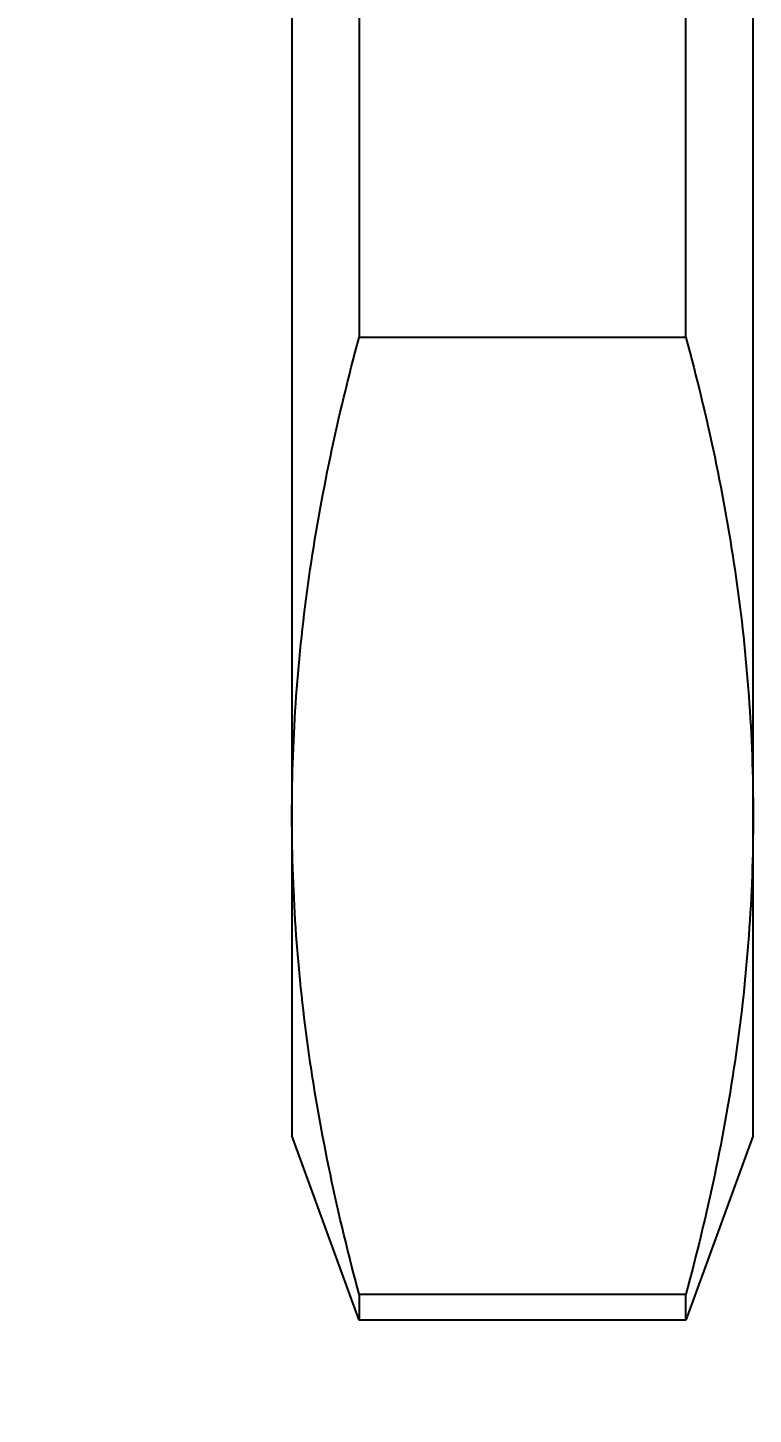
# Model space of a CAD drawing. Header units: inches. Extents: x 0 to 102, y 0 to 66.
# Drawn here: x 24.053 to 24.328, y 11.193 to 11.719 of the extents above; entities that cross this region are included whole.
import ezdxf

# ---------------------------------------------------------------- set-up
doc = ezdxf.new("R2010")
doc.units = ezdxf.units.IN
doc.header["$MEASUREMENT"] = 0
doc.linetypes.add('SLD-Solid', pattern=[0])
doc.styles.add('SLDTEXTSTYLE0', font='arial.ttf', dxfattribs={"width": 0.948})
doc.dimstyles.new('SLDDIMSTYLE0', dxfattribs={"dimtxt": 0.194141, "dimasz": 0.194141, "dimexe": 0, "dimexo": 0.0625, "dimgap": 0.048535, "dimtad": 0, "dimtih": 1, "dimtoh": 1, "dimdec": 4, "dimrnd": 1e-09, "dimzin": 12, "dimdsep": 46, "dimtxsty": 'SLDTEXTSTYLE0', "dimsah": 1, "dimcen": 0.09, "dimadec": 0, "dimazin": 3, "dimtfac": 1, "dimtdec": 4, "dimtofl": 0, "dimtmove": 0, "dimatfit": 3, "dimfxl": 1, "dimfrac": 2, "dimtolj": 1, "dimtzin": 12, "dimarcsym": 0})

# ---------------------------------------------------------------- blocks, each defined once
blk = doc.blocks.new('*D25')
at = {"color": 0, "linetype": 'SLD-Solid', "lineweight": -2, "transparency": 16777216}
for p, q in [((24.83253, 12.225), (23.39609, 12.225)), ((23.39609, 11.125), (23.39609, 9.65752)), ((23.39609, 7.225), (23.39609, 8.69248)), ((25.93753, 6.125), (23.39609, 6.125))]:
    blk.add_line(p, q, dxfattribs=at)
at = {"color": 0, "linetype": 'SLD-Solid', "transparency": 16777216}
for points in [[(23.21275, 11.125), (23.57942, 11.125), (23.39609, 12.225)], [(23.21275, 7.225), (23.57942, 7.225), (23.39609, 6.125)]]:
    blk.add_solid(points, dxfattribs=at)
at = {"layer": 'Defpoints', "color": 0, "linetype": 'SLD-Solid', "transparency": 16777216}
for p in [(23.39609, 12.225), (24.89503, 12.225), (26.00003, 6.125)]:
    blk.add_point(p, dxfattribs=at)
at = {"color": 0, "linetype": 'SLD-Solid', "lineweight": 18, "transparency": 16777216, "insert": (23.39609, 9.60899), "char_height": 0.85, "attachment_point": 2, "style": 'SLDTEXTSTYLE0'}
blk.add_mtext('\\A1;6.1"', dxfattribs=at)

msp = doc.modelspace()

# ---------------------------------------------------------------- linework, layer by layer
at = {"color": 7, "linetype": 'SLD-Solid', "lineweight": 25}
for p, q in [((24.15345, 12.20482), (24.15345, 11.41998)), ((24.32845, 11.41998), (24.32845, 12.20482)), ((24.17896, 11.84154), (24.17896, 11.60162)), ((24.30293, 11.60162), (24.30293, 11.84154)), ((24.30293, 11.60162), (24.17896, 11.60162)), ((24.15345, 11.41998), (24.15345, 11.29857)), ((24.32845, 11.29857), (24.32845, 11.41998)), ((24.17896, 11.22847), (24.15345, 11.29857)), ((24.32845, 11.29857), (24.30293, 11.22847)), ((24.17896, 11.23834), (24.30293, 11.23834)), ((24.17896, 11.23834), (24.17896, 11.22847)), ((24.30293, 11.22847), (24.30293, 11.23834)), ((24.30293, 11.22847), (24.17896, 11.22847))]:
    msp.add_line(p, q, dxfattribs=at)
for points in [[(24.15345, 11.41998), (24.15345, 11.45025), (24.15567, 11.48053), (24.16434, 11.54107), (24.17076, 11.57134), (24.17896, 11.60162)], [(24.30293, 11.60162), (24.31113, 11.57134), (24.31755, 11.54107), (24.32622, 11.48053), (24.32845, 11.45025), (24.32845, 11.41998)], [(24.17896, 11.23834), (24.17076, 11.26862), (24.16434, 11.29889), (24.15567, 11.35943), (24.15345, 11.38971), (24.15345, 11.41998)], [(24.32845, 11.41998), (24.32845, 11.38971), (24.32622, 11.35943), (24.31755, 11.29889), (24.31113, 11.26862), (24.30293, 11.23834)]]:
    msp.add_open_spline(points, degree=3, knots=[0, 0, 0, 0, 0.5, 0.5, 1, 1, 1, 1], dxfattribs=at)

# ---------------------------------------------------------------- dimensions: what is measured, and where the dimension line sits
at = {"color": 2, "linetype": 'SLD-Solid', "lineweight": 18}
dim = msp.add_linear_dim(base=(23.39609, 12.225), p1=(26.00003, 6.125), p2=(24.89503, 12.225), angle=90, text='<>"', dimstyle='SLDDIMSTYLE0', override={"dimtxt": 0.85, "dimasz": 1.1}, dxfattribs=at)
dim.commit()
dim.dimension.update_dxf_attribs({"geometry": '*D25', "text_midpoint": (23.39609, 9.175), "dimtype": 160})

doc.saveas('drawing.dxf')
